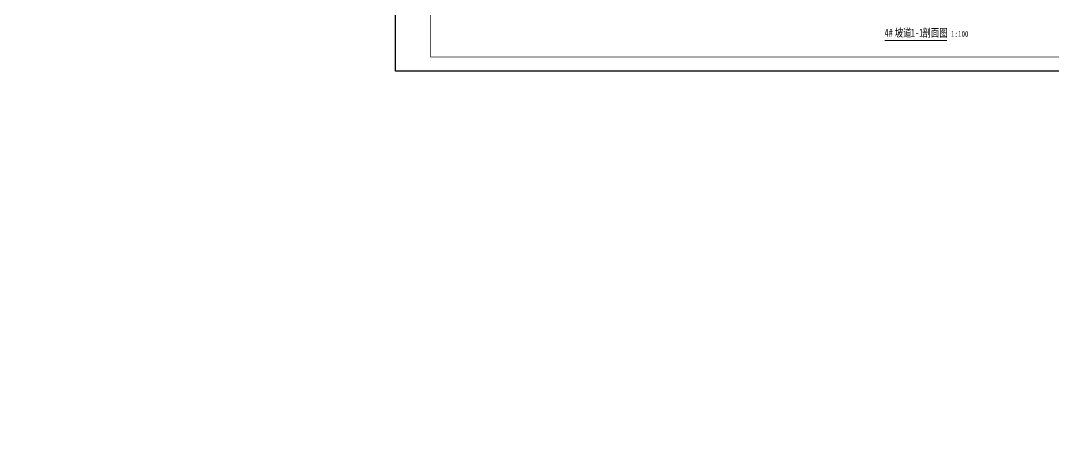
# Model space of a CAD drawing. Extents: x -351812 to 1760238, y -3195696 to 63241.
# Drawn here: x 570529 to 644193, y -1742612 to -1712322 of the extents above; entities that cross this region are included whole.
import ezdxf

# ---------------------------------------------------------------- set-up
doc = ezdxf.new("R2010")
doc.units = 0
doc.header["$LTSCALE"] = 1000
doc.header["$MEASUREMENT"] = 0
for name, color, linetype in [('02-TEXT_标注', 130, 'Continuous'), ('BORDER', 7, 'Continuous'), ('DIM', 3, 'Continuous'), ('DIM_SYMB', 3, 'Continuous')]:
    doc.layers.add(name, color=color, linetype=linetype)
doc.styles.get("Standard").update_dxf_attribs({"font": 'STXIHEI.TTF', "width": 0.75})
doc.styles.add('TSSD_Dimension', font='tssdeng.shx', dxfattribs={"width": 0.7, "bigfont": 'hztxt.shx'})
doc.dimstyles.new('TSAN_50_100', dxfattribs={"dimtxt": 350, "dimasz": 100, "dimexe": 100, "dimexo": 250, "dimgap": 100, "dimtad": 2, "dimlfac": 0.5, "dimzin": 0, "dimdsep": 46, "dimtxsty": 'TSSD_Dimension', "dimblk": 'CLOSEDBLANK', "dimblk1": 'CLOSEDBLANK', "dimblk2": 'CLOSEDBLANK', "dimcen": 0, "dimdle": 100, "dimclrt": 7, "dimadec": 0, "dimazin": 0, "dimtfac": 1, "dimtdec": 0, "dimtix": 1, "dimtmove": 2, "dimatfit": 3, "dimldrblk": 'CLOSEDBLANK', "dimfxl": 1, "dimtolj": 1, "dimtzin": 0, "dimarcsym": 0})

# ---------------------------------------------------------------- blocks, each defined once
blk = doc.blocks.new('_ClosedBlank')
at = {"color": 0}
blk.add_lwpolyline([(0, 0, 0, 0.658, 0), (-2.5, 0, 0.658, 0.658, 0)], format="xyseb", dxfattribs=at)
blk = doc.blocks.new('*D231')
at = {"layer": 'Defpoints', "color": 0, "transparency": 16777216}
for p in [(659355, -1615724), (662275, -1615484), (663898, -1616441), (660231, -1617603), (666712, -1629133)]:
    blk.add_point(p, dxfattribs=at)
at = {"layer": 'DIM', "color": 0, "lineweight": -2, "transparency": 16777216}
blk.add_line((663844, -1616197), (663588, -1615040), dxfattribs=at)
blk.add_arc((667720, -1633681), 18994, 102.80166, 114.67694, dxfattribs=at)
at = {"layer": 'DIM', "color": 0, "lineweight": -2, "transparency": 16777216, "xscale": 100, "yscale": 100, "zscale": 100}
for p, rotation in [((663609, -1615137), 12.65083856038413), ((659700, -1616464), 204.8277665480885)]:
    blk.add_blockref('_ClosedBlank', p, dxfattribs=dict(at, rotation=rotation))

msp = doc.modelspace()

# ---------------------------------------------------------------- linework, layer by layer
at = {"layer": 'BORDER'}
msp.add_lwpolyline([(597268.829, -1715914.325), (597268.829, -1656514.325), (702368.829, -1656514.325), (702368.829, -1715914.325)], close=True, dxfattribs=at)
at = {"layer": 'BORDER', "const_width": 50}
msp.add_lwpolyline([(599768.829, -1714914.325), (599768.829, -1657514.325), (701368.829, -1657514.325), (701368.829, -1714914.325)], close=True, dxfattribs=at)
at = {"layer": 'DIM_SYMB', "const_width": 70}
msp.add_lwpolyline([(632155.514, -1713732.121), (636611.863, -1713732.121)], dxfattribs=at)

# ---------------------------------------------------------------- texts
at = {"layer": '02-TEXT_标注', "width": 0.75}
for s, height, p in [('4#', 570.8515, (632155.514, -1713472.142)), ('坡道', 570.8515, (632885.7, -1713472.142)), ('1-1', 570.8515, (634031.988, -1713472.142)), ('剖面图', 570.8515, (634857.316, -1713472.142)), ('1:100', 407.7511, (636891.863, -1713472.142))]:
    msp.add_text(s, height=height, dxfattribs=at).set_placement(p)

# ---------------------------------------------------------------- dimensions: what is measured, and where the dimension line sits
at = {"layer": 'DIM'}
dim = msp.add_angular_dim_2l(base=(662275.095, -1615484.171), line1=((666712.052, -1629132.592), (663898.334, -1616440.744)), line2=((660230.569, -1617603.368), (659355.051, -1615723.981)), text=' ', dimstyle='TSAN_50_100', dxfattribs=at)
dim.commit()
dim.dimension.update_dxf_attribs({"geometry": '*D231', "text_midpoint": (108173.23, -1742611.821)})

doc.saveas('drawing.dxf')
